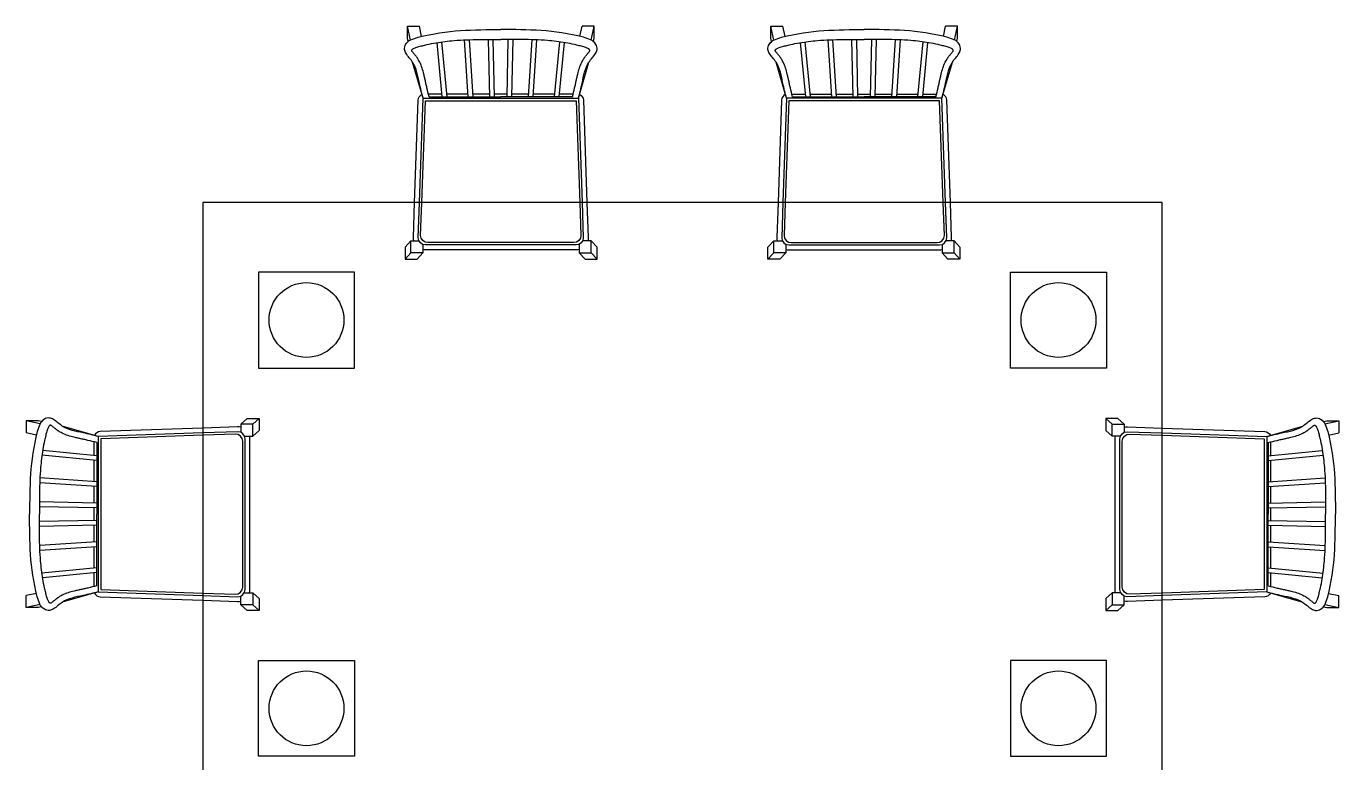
# Model space of a CAD drawing. Header units: millimetres. Extents: x -38686 to 870903, y -23218 to 232707.
# Drawn here: x 49495 to 52230, y 22886 to 24422 of the extents above; entities that cross this region are included whole.
import ezdxf

# ---------------------------------------------------------------- set-up
doc = ezdxf.new("R2010")
doc.units = ezdxf.units.MM
doc.header["$LTSCALE"] = 10
doc.layers.add('40 - Detail Outline', color=142, linetype='Continuous')

msp = doc.modelspace()

# ---------------------------------------------------------------- linework, layer by layer
at = {"layer": '40 - Detail Outline', "color": 0}
for p, q in [((50295.658, 24393.135), (50289.331, 24421.872)), ((50319.007, 24400.629), (50314.331, 24421.872)), ((50649.017, 24400.629), (50653.694, 24421.872)), ((50672.367, 24393.135), (50678.694, 24421.872)), ((51053.122, 24393.135), (51046.795, 24421.872)), ((51076.472, 24400.629), (51071.795, 24421.872)), ((51406.481, 24400.629), (51411.158, 24421.872)), ((51429.831, 24393.135), (51436.158, 24421.872)), ((50290.844, 24389.999), (50289.331, 24396.872)), ((50677.181, 24389.999), (50678.694, 24396.872)), ((51048.308, 24389.999), (51046.795, 24396.872)), ((51434.645, 24389.999), (51436.158, 24396.872)), ((50321.998, 24271.651), (50300.377, 24346.7)), ((50646.027, 24271.651), (50667.648, 24346.7)), ((51079.462, 24271.651), (51057.841, 24346.7)), ((51403.491, 24271.651), (51425.112, 24346.7)), ((49523.789, 23592.892), (49495.053, 23599.219)), ((49526.926, 23597.705), (49520.053, 23599.219)), ((49645.273, 23566.552), (49570.224, 23588.172)), ((52080.216, 23566.552), (52155.265, 23588.172)), ((52198.563, 23597.705), (52205.436, 23599.219)), ((52201.699, 23592.892), (52230.436, 23599.219)), ((49516.295, 23569.542), (49495.053, 23574.219)), ((52209.194, 23569.542), (52230.436, 23574.219)), ((49516.295, 23239.532), (49495.053, 23234.855)), ((49645.273, 23242.523), (49570.224, 23220.902)), ((52080.216, 23242.523), (52155.265, 23220.902)), ((52209.194, 23239.532), (52230.436, 23234.855)), ((49523.789, 23216.182), (49495.053, 23209.855)), ((49526.926, 23211.369), (49520.053, 23209.855)), ((52198.563, 23211.369), (52205.436, 23209.855)), ((52201.699, 23216.182), (52230.436, 23209.855))]:
    msp.add_line(p, q, dxfattribs=at)
at = {"layer": '40 - Detail Outline', "color": 7}
for p, q in [((50362.179, 24274.757), (50351.27, 24387.655)), ((50372.226, 24274.757), (50361.171, 24389.162)), ((50416.225, 24274.757), (50408.526, 24393.386)), ((50426.246, 24274.757), (50418.523, 24393.757)), ((50460.934, 24274.757), (50458.479, 24394.113)), ((50470.936, 24274.757), (50468.481, 24394.153)), ((50497.088, 24274.757), (50499.544, 24394.153)), ((50507.091, 24274.757), (50509.545, 24394.113)), ((50541.778, 24274.757), (50549.501, 24393.757)), ((50551.799, 24274.757), (50559.498, 24393.386)), ((50595.799, 24274.757), (50606.853, 24389.162)), ((50605.845, 24274.757), (50616.754, 24387.655)), ((51119.644, 24274.757), (51108.735, 24387.655)), ((51129.69, 24274.757), (51118.636, 24389.162)), ((51173.69, 24274.757), (51165.991, 24393.386)), ((51183.711, 24274.757), (51175.988, 24393.757)), ((51218.398, 24274.757), (51215.944, 24394.113)), ((51228.4, 24274.757), (51225.945, 24394.153)), ((51254.553, 24274.757), (51257.008, 24394.153)), ((51264.555, 24274.757), (51267.01, 24394.113)), ((51299.243, 24274.757), (51306.966, 24393.757)), ((51309.264, 24274.757), (51316.963, 24393.386)), ((51353.263, 24274.757), (51364.318, 24389.162)), ((51363.31, 24274.757), (51374.219, 24387.655)), ((50298.616, 24370.612), (50298.494, 24371.055)), ((50669.408, 24370.612), (50669.53, 24371.055)), ((51056.081, 24370.612), (51055.959, 24371.055)), ((51426.873, 24370.612), (51426.995, 24371.055)), ((50361.655, 24280.179), (50333.289, 24280.179)), ((50334.621, 24274.757), (50484.012, 24274.757)), ((50415.873, 24280.179), (50371.702, 24280.179)), ((50460.822, 24280.179), (50425.894, 24280.179)), ((50497.2, 24280.179), (50470.824, 24280.179)), ((50633.403, 24274.757), (50484.012, 24274.757)), ((50542.13, 24280.179), (50507.202, 24280.179)), ((50596.323, 24280.179), (50552.151, 24280.179)), ((50634.735, 24280.179), (50606.369, 24280.179)), ((51090.754, 24280.179), (51119.12, 24280.179)), ((51092.086, 24274.757), (51241.477, 24274.757)), ((51129.166, 24280.179), (51173.338, 24280.179)), ((51183.359, 24280.179), (51218.287, 24280.179)), ((51228.289, 24280.179), (51254.665, 24280.179)), ((51390.868, 24274.757), (51241.477, 24274.757)), ((51264.667, 24280.179), (51299.595, 24280.179)), ((51309.616, 24280.179), (51353.787, 24280.179)), ((51363.834, 24280.179), (51392.2, 24280.179)), ((49546.313, 23589.933), (49545.87, 23590.055)), ((52179.176, 23589.933), (52179.619, 23590.055)), ((49636.745, 23526.894), (49636.745, 23555.26)), ((49642.167, 23553.928), (49642.167, 23404.537)), ((52083.321, 23553.928), (52083.321, 23404.537)), ((52088.744, 23526.894), (52088.744, 23555.26)), ((49642.167, 23516.324), (49527.763, 23527.378)), ((49642.167, 23526.37), (49529.27, 23537.279)), ((52083.321, 23526.37), (52196.219, 23537.279)), ((52083.321, 23516.324), (52197.726, 23527.378)), ((49636.745, 23472.676), (49636.745, 23516.847)), ((52088.744, 23472.676), (52088.744, 23516.847)), ((49642.167, 23462.303), (49523.168, 23470.026)), ((49642.167, 23472.324), (49523.538, 23480.023)), ((52083.321, 23472.324), (52201.951, 23480.023)), ((52083.321, 23462.303), (52202.321, 23470.026)), ((49636.745, 23427.727), (49636.745, 23462.655)), ((52088.744, 23427.727), (52088.744, 23462.655)), ((49642.167, 23417.613), (49522.771, 23420.069)), ((49642.167, 23427.615), (49522.811, 23430.07)), ((49636.745, 23391.349), (49636.745, 23417.725)), ((52083.321, 23427.615), (52202.678, 23430.07)), ((52083.321, 23417.613), (52202.718, 23420.069)), ((52088.744, 23391.349), (52088.744, 23417.725)), ((49642.167, 23391.461), (49522.771, 23389.005)), ((49642.167, 23255.146), (49642.167, 23404.537)), ((52083.321, 23255.146), (52083.321, 23404.537)), ((52083.321, 23391.461), (52202.718, 23389.005)), ((49642.167, 23381.459), (49522.811, 23379.004)), ((49636.745, 23346.419), (49636.745, 23381.347)), ((52083.321, 23381.459), (52202.678, 23379.004)), ((52088.744, 23346.419), (52088.744, 23381.347)), ((49642.167, 23346.771), (49523.168, 23339.048)), ((49642.167, 23336.75), (49523.538, 23329.051)), ((49636.745, 23292.227), (49636.745, 23336.398)), ((52083.321, 23346.771), (52202.321, 23339.048)), ((52083.321, 23336.75), (52201.951, 23329.051)), ((52088.744, 23292.227), (52088.744, 23336.398)), ((49642.167, 23292.751), (49527.763, 23281.696)), ((49642.167, 23282.704), (49529.27, 23271.795)), ((49636.745, 23253.814), (49636.745, 23282.18)), ((52083.321, 23292.751), (52197.726, 23281.696)), ((52083.321, 23282.704), (52196.219, 23271.795)), ((52088.744, 23253.814), (52088.744, 23282.18)), ((49546.313, 23219.141), (49545.87, 23219.019)), ((52179.176, 23219.141), (52179.619, 23219.019))]:
    msp.add_line(p, q, dxfattribs=at)
at = {"layer": '40 - Detail Outline', "color": 251}
for p, q in [((50296.608, 23974.771), (50284.666, 23961.161)), ((50672.724, 23974.771), (50684.666, 23961.161)), ((51052.764, 23974.771), (51040.823, 23961.161)), ((51428.881, 23974.771), (51440.823, 23961.161)), ((50296.608, 23949.771), (50284.666, 23936.161)), ((50321.608, 23949.771), (50309.666, 23936.161)), ((50647.724, 23949.771), (50659.666, 23936.161)), ((50672.724, 23949.771), (50684.666, 23936.161)), ((51052.764, 23949.771), (51040.823, 23936.161)), ((51077.764, 23949.771), (51065.823, 23936.161)), ((51403.881, 23949.771), (51415.823, 23936.161)), ((51428.881, 23949.771), (51440.823, 23936.161)), ((49942.153, 23591.942), (49955.764, 23603.883)), ((49967.153, 23591.942), (49980.764, 23603.883)), ((51758.335, 23591.942), (51744.725, 23603.883)), ((51783.335, 23591.942), (51769.725, 23603.883)), ((49967.153, 23566.942), (49980.764, 23578.883)), ((51758.335, 23566.942), (51744.725, 23578.883)), ((49967.153, 23240.825), (49980.764, 23228.883)), ((51758.335, 23240.825), (51744.725, 23228.883)), ((49942.153, 23215.825), (49955.764, 23203.883)), ((49967.153, 23215.825), (49980.764, 23203.883)), ((51758.335, 23215.825), (51744.725, 23203.883)), ((51783.335, 23215.825), (51769.725, 23203.883))]:
    msp.add_line(p, q, dxfattribs=at)
at = {"layer": '40 - Detail Outline', "color": 0}
for points in [[(50289.331, 24396.872), (50289.331, 24421.872), (50314.331, 24421.872)], [(50678.694, 24396.872), (50678.694, 24421.872), (50653.694, 24421.872)], [(51046.795, 24396.872), (51046.795, 24421.872), (51071.795, 24421.872)], [(51436.158, 24396.872), (51436.158, 24421.872), (51411.158, 24421.872)], [(50314.521, 24054.183), (50321.998, 24271.651), (50646.027, 24271.651), (50653.504, 24054.183)], [(50319.432, 24054.183), (50326.998, 24266.651), (50641.027, 24266.651), (50648.592, 24054.183)], [(51410.968, 24054.183), (51403.491, 24271.651), (51079.462, 24271.651), (51071.985, 24054.183)], [(51406.056, 24054.183), (51398.491, 24266.651), (51084.462, 24266.651), (51076.897, 24054.183)], [(49520.053, 23599.219), (49495.053, 23599.219), (49495.053, 23574.219)], [(52205.436, 23599.219), (52230.436, 23599.219), (52230.436, 23574.219)], [(49862.741, 23574.029), (49645.273, 23566.552), (49645.273, 23242.523), (49862.741, 23235.046)], [(49862.741, 23569.117), (49650.273, 23561.552), (49650.273, 23247.523), (49862.741, 23239.957)], [(51862.748, 23574.029), (52080.216, 23566.552), (52080.216, 23242.523), (51862.748, 23235.046)], [(51862.748, 23569.117), (52075.216, 23561.552), (52075.216, 23247.523), (51862.748, 23239.957)], [(49520.053, 23209.855), (49495.053, 23209.855), (49495.053, 23234.855)], [(52205.436, 23209.855), (52230.436, 23209.855), (52230.436, 23234.855)]]:
    msp.add_lwpolyline(points, dxfattribs=at)
for points in [[(50304.453, 24054.183), (50311.639, 24267.945, -0.25562514), (50319.612, 24279.933)], [(50648.412, 24279.933, -0.25562514), (50656.385, 24267.945), (50663.571, 24054.183)], [(51077.076, 24279.933, 0.25562514), (51069.104, 24267.945), (51061.918, 24054.183)], [(51421.036, 24054.183), (51413.85, 24267.945, 0.25562514), (51405.877, 24279.933)], [(49862.741, 23584.096), (49648.979, 23576.91, 0.25562514), (49636.992, 23568.937)], [(51862.748, 23584.096), (52076.51, 23576.91, -0.25562514), (52088.497, 23568.937)], [(49636.992, 23240.137, 0.25562514), (49648.979, 23232.164), (49862.741, 23224.978)], [(52088.497, 23240.137, -0.25562514), (52076.51, 23232.164), (51862.748, 23224.978)]]:
    msp.add_lwpolyline(points, format="xyb", dxfattribs=at)
for points in [[(49862.741, 24054.183), (49862.741, 22754.891), (51862.748, 22754.891), (51862.748, 24054.183)], [(50179.12, 23909.343), (49979.12, 23909.343), (49979.12, 23709.343), (50179.12, 23709.343)], [(51546.369, 23909.343), (51746.369, 23909.343), (51746.369, 23709.343), (51546.369, 23709.343)], [(50179.12, 22899.731), (49979.12, 22899.731), (49979.12, 23099.731), (50179.12, 23099.731)], [(51546.369, 22899.731), (51746.369, 22899.731), (51746.369, 23099.731), (51546.369, 23099.731)]]:
    msp.add_lwpolyline(points, close=True, dxfattribs=at)
at = {"layer": '40 - Detail Outline', "color": 251}
for points in [[(50302.736, 23974.771, -0.06587297), (50302.002, 23981.289), (50304.453, 24054.183)], [(50641.027, 23965.802), (50326.998, 23965.802, -0.41421356), (50311.998, 23980.802), (50314.521, 24054.183)], [(50636.027, 23970.802), (50331.998, 23970.802, -0.41421356), (50316.998, 23985.802), (50319.432, 24054.183)], [(50648.592, 24054.183), (50651.027, 23985.802, -0.41421356), (50636.027, 23970.802)], [(50653.504, 24054.183), (50656.027, 23980.802, -0.41421356), (50641.027, 23965.802)], [(50663.571, 24054.183), (50666.022, 23981.289, -0.06587297), (50665.288, 23974.771)], [(51061.918, 24054.183), (51059.467, 23981.289, 0.06587297), (51060.201, 23974.771)], [(51071.985, 24054.183), (51069.462, 23980.802, 0.41421356), (51084.462, 23965.802)], [(51076.897, 24054.183), (51074.462, 23985.802, 0.41421356), (51089.462, 23970.802)], [(51084.462, 23965.802), (51398.491, 23965.802, 0.41421356), (51413.491, 23980.802), (51410.968, 24054.183)], [(51089.462, 23970.802), (51393.491, 23970.802, 0.41421356), (51408.491, 23985.802), (51406.056, 24054.183)], [(51422.753, 23974.771, 0.06587297), (51423.487, 23981.289), (51421.036, 24054.183)], [(50647.724, 23956.716, -0.06791001), (50641.027, 23955.802), (50326.998, 23955.802, -0.05438092), (50321.608, 23956.39, -0.05438092)], [(51077.764, 23956.716, 0.06791001), (51084.462, 23955.802), (51398.491, 23955.802, 0.05438092), (51403.881, 23956.39, 0.05438092)], [(49942.153, 23585.813, 0.06587297), (49935.636, 23586.547), (49862.741, 23584.096)], [(51783.335, 23585.813, -0.06587297), (51789.853, 23586.547), (51862.748, 23584.096)], [(49951.123, 23247.523), (49951.123, 23561.552, 0.41421356), (49936.123, 23576.552), (49862.741, 23574.029)], [(49946.123, 23252.523), (49946.123, 23556.552, 0.41421356), (49931.123, 23571.552), (49862.741, 23569.117)], [(49960.209, 23240.825, 0.06791001), (49961.123, 23247.523), (49961.123, 23561.552, 0.05438092), (49960.535, 23566.942, 0.05438092)], [(51765.28, 23240.825, -0.06791001), (51764.366, 23247.523), (51764.366, 23561.552, -0.05438092), (51764.954, 23566.942, -0.05438092)], [(51774.366, 23247.523), (51774.366, 23561.552, -0.41421356), (51789.366, 23576.552), (51862.748, 23574.029)], [(51779.366, 23252.523), (51779.366, 23556.552, -0.41421356), (51794.366, 23571.552), (51862.748, 23569.117)], [(49862.741, 23239.957), (49931.123, 23237.523, 0.41421356), (49946.123, 23252.523)], [(51862.748, 23239.957), (51794.366, 23237.523, -0.41421356), (51779.366, 23252.523)], [(49862.741, 23235.046), (49936.123, 23232.523, 0.41421356), (49951.123, 23247.523)], [(49862.741, 23224.978), (49935.636, 23222.527, 0.06587297), (49942.153, 23223.261)], [(51862.748, 23235.046), (51789.366, 23232.523, -0.41421356), (51774.366, 23247.523)], [(51862.748, 23224.978), (51789.853, 23222.527, -0.06587297), (51783.335, 23223.261)]]:
    msp.add_lwpolyline(points, format="xyb", dxfattribs=at)
for points in [[(50321.608, 23966.804), (50321.608, 23949.771), (50296.608, 23949.771), (50296.608, 23974.771), (50313.263, 23974.771)], [(50647.724, 23967.38), (50647.724, 23949.771), (50672.724, 23949.771), (50672.724, 23974.771), (50654.761, 23974.771)], [(51077.764, 23967.38), (51077.764, 23949.771), (51052.764, 23949.771), (51052.764, 23974.771), (51070.728, 23974.771)], [(51403.881, 23966.804), (51403.881, 23949.771), (51428.881, 23949.771), (51428.881, 23974.771), (51412.225, 23974.771)], [(50284.666, 23961.161), (50284.666, 23936.161), (50309.666, 23936.161)], [(50659.666, 23936.161), (50684.666, 23936.161), (50684.666, 23961.161)], [(51065.823, 23936.161), (51040.823, 23936.161), (51040.823, 23961.161)], [(51440.823, 23961.161), (51440.823, 23936.161), (51415.823, 23936.161)], [(49950.121, 23566.942), (49967.153, 23566.942), (49967.153, 23591.942), (49942.153, 23591.942), (49942.153, 23575.286)], [(49955.764, 23603.883), (49980.764, 23603.883), (49980.764, 23578.883)], [(51769.725, 23603.883), (51744.725, 23603.883), (51744.725, 23578.883)], [(51775.368, 23566.942), (51758.335, 23566.942), (51758.335, 23591.942), (51783.335, 23591.942), (51783.335, 23575.286)], [(49949.544, 23240.825), (49967.153, 23240.825), (49967.153, 23215.825), (49942.153, 23215.825), (49942.153, 23233.788)], [(49980.764, 23228.883), (49980.764, 23203.883), (49955.764, 23203.883)], [(51744.725, 23228.883), (51744.725, 23203.883), (51769.725, 23203.883)], [(51775.945, 23240.825), (51758.335, 23240.825), (51758.335, 23215.825), (51783.335, 23215.825), (51783.335, 23233.788)]]:
    msp.add_lwpolyline(points, dxfattribs=at)
at = {"layer": '40 - Detail Outline', "color": 0}
for centre in [(50079.12, 23809.343), (51646.369, 23809.343), (50079.12, 22999.731), (51646.369, 22999.731)]:
    msp.add_circle(centre, 77.949, dxfattribs=at)
for points, knots in [([(50321.998, 24271.651), (50319.424, 24282.114), (50313.227, 24307.303), (50307.144, 24342.251), (50288.484, 24360.725), (50282.187, 24373.92), (50286.779, 24391.609), (50362.983, 24414.808), (50428.351, 24414.884), (50484.012, 24414.839)], [0, 0, 0, 0, 32.57715137, 78.42867812, 101.30605396, 109.98238013, 120.95051628, 150.95316852, 323.73230532, 323.73230532, 323.73230532, 323.73230532]), ([(50646.027, 24271.651), (50648.601, 24282.114), (50654.797, 24307.303), (50660.881, 24342.251), (50679.54, 24360.725), (50685.838, 24373.92), (50681.245, 24391.609), (50605.041, 24414.808), (50539.674, 24414.884), (50484.012, 24414.839)], [0, 0, 0, 0, 32.57715137, 78.42867812, 101.30605396, 109.98238013, 120.95051628, 150.95316852, 323.73230532, 323.73230532, 323.73230532, 323.73230532]), ([(51079.462, 24271.651), (51076.888, 24282.114), (51070.692, 24307.303), (51064.608, 24342.251), (51045.949, 24360.725), (51039.651, 24373.92), (51044.244, 24391.609), (51120.447, 24414.808), (51185.815, 24414.884), (51241.477, 24414.839)], [0, 0, 0, 0, 32.57715137, 78.42867812, 101.30605396, 109.98238013, 120.95051628, 150.95316852, 323.73230532, 323.73230532, 323.73230532, 323.73230532]), ([(51403.491, 24271.651), (51406.065, 24282.114), (51412.262, 24307.303), (51418.345, 24342.251), (51437.005, 24360.725), (51443.302, 24373.92), (51438.71, 24391.609), (51362.506, 24414.808), (51297.138, 24414.884), (51241.477, 24414.839)], [0, 0, 0, 0, 32.57715137, 78.42867812, 101.30605396, 109.98238013, 120.95051628, 150.95316852, 323.73230532, 323.73230532, 323.73230532, 323.73230532]), ([(50298.494, 24371.055), (50298.48, 24371.096), (50298.464, 24371.15), (50298.455, 24371.343), (50298.434, 24371.512), (50298.553, 24371.876), (50298.631, 24372.072), (50298.772, 24372.368), (50298.829, 24372.476), (50298.944, 24372.676), (50299.004, 24372.771), (50299.199, 24373.057), (50299.35, 24373.247), (50299.734, 24373.66), (50299.968, 24373.883), (50300.553, 24374.364), (50300.905, 24374.623), (50301.973, 24375.315), (50302.784, 24375.763), (50304.716, 24376.666), (50305.834, 24377.119), (50308.318, 24378.004), (50309.684, 24378.437), (50312.6, 24379.287), (50314.151, 24379.705), (50317.381, 24380.55), (50318.992, 24380.961), (50323.814, 24382.156), (50327.016, 24382.904), (50336.584, 24385.015), (50342.914, 24386.242), (50361.784, 24389.446), (50374.207, 24390.947), (50404.269, 24393.479), (50421.821, 24394.015), (50453.8, 24394.177), (50468.221, 24393.948), (50484.012, 24394.453)], [136.27052956, 136.27052956, 136.27052956, 136.27052956, 137.49414178, 137.49414178, 139.9413662, 139.9413662, 142.38859063, 142.38859063, 143.92442163, 143.92442163, 145.46025264, 145.46025264, 148.53191465, 148.53191465, 151.60357665, 151.60357665, 154.67523866, 154.67523866, 159.45140784, 159.45140784, 164.22757701, 164.22757701, 169.00374619, 169.00374619, 173.77991536, 173.77991536, 178.55608454, 178.55608454, 188.10842288, 188.10842288, 207.21309958, 207.21309958, 245.42245298, 245.42245298, 300.31168215, 300.31168215, 345.34487244, 345.34487244, 345.34487244, 345.34487244]), ([(50669.53, 24371.055), (50669.544, 24371.096), (50669.56, 24371.15), (50669.57, 24371.343), (50669.591, 24371.512), (50669.471, 24371.876), (50669.393, 24372.072), (50669.252, 24372.368), (50669.195, 24372.476), (50669.081, 24372.676), (50669.021, 24372.771), (50668.825, 24373.057), (50668.674, 24373.247), (50668.29, 24373.66), (50668.056, 24373.883), (50667.471, 24374.364), (50667.119, 24374.623), (50666.052, 24375.315), (50665.24, 24375.763), (50663.308, 24376.666), (50662.19, 24377.119), (50659.706, 24378.004), (50658.34, 24378.437), (50655.424, 24379.287), (50653.873, 24379.705), (50650.644, 24380.55), (50649.033, 24380.961), (50644.21, 24382.156), (50641.008, 24382.904), (50631.44, 24385.015), (50625.11, 24386.242), (50606.24, 24389.446), (50593.818, 24390.947), (50563.755, 24393.479), (50546.204, 24394.015), (50514.225, 24394.177), (50499.803, 24393.948), (50484.012, 24394.453)], [136.27052956, 136.27052956, 136.27052956, 136.27052956, 137.49414178, 137.49414178, 139.9413662, 139.9413662, 142.38859063, 142.38859063, 143.92442163, 143.92442163, 145.46025264, 145.46025264, 148.53191465, 148.53191465, 151.60357665, 151.60357665, 154.67523866, 154.67523866, 159.45140784, 159.45140784, 164.22757701, 164.22757701, 169.00374619, 169.00374619, 173.77991536, 173.77991536, 178.55608454, 178.55608454, 188.10842288, 188.10842288, 207.21309958, 207.21309958, 245.42245298, 245.42245298, 300.31168215, 300.31168215, 345.34487244, 345.34487244, 345.34487244, 345.34487244]), ([(51055.959, 24371.055), (51055.945, 24371.096), (51055.929, 24371.15), (51055.919, 24371.343), (51055.898, 24371.512), (51056.018, 24371.876), (51056.096, 24372.072), (51056.237, 24372.368), (51056.294, 24372.476), (51056.408, 24372.676), (51056.468, 24372.771), (51056.664, 24373.057), (51056.815, 24373.247), (51057.199, 24373.66), (51057.433, 24373.883), (51058.018, 24374.364), (51058.37, 24374.623), (51059.437, 24375.315), (51060.249, 24375.763), (51062.181, 24376.666), (51063.299, 24377.119), (51065.783, 24378.004), (51067.149, 24378.437), (51070.065, 24379.287), (51071.616, 24379.705), (51074.845, 24380.55), (51076.456, 24380.961), (51081.279, 24382.156), (51084.481, 24382.904), (51094.049, 24385.015), (51100.379, 24386.242), (51119.249, 24389.446), (51131.671, 24390.947), (51161.734, 24393.479), (51179.285, 24394.015), (51211.264, 24394.177), (51225.686, 24393.948), (51241.477, 24394.453)], [136.27052956, 136.27052956, 136.27052956, 136.27052956, 137.49414178, 137.49414178, 139.9413662, 139.9413662, 142.38859063, 142.38859063, 143.92442163, 143.92442163, 145.46025264, 145.46025264, 148.53191465, 148.53191465, 151.60357665, 151.60357665, 154.67523866, 154.67523866, 159.45140784, 159.45140784, 164.22757701, 164.22757701, 169.00374619, 169.00374619, 173.77991536, 173.77991536, 178.55608454, 178.55608454, 188.10842288, 188.10842288, 207.21309958, 207.21309958, 245.42245298, 245.42245298, 300.31168215, 300.31168215, 345.34487244, 345.34487244, 345.34487244, 345.34487244]), ([(51426.995, 24371.055), (51427.009, 24371.096), (51427.025, 24371.15), (51427.034, 24371.343), (51427.055, 24371.512), (51426.936, 24371.876), (51426.858, 24372.072), (51426.717, 24372.368), (51426.66, 24372.476), (51426.545, 24372.676), (51426.485, 24372.771), (51426.29, 24373.057), (51426.139, 24373.247), (51425.755, 24373.66), (51425.521, 24373.883), (51424.936, 24374.364), (51424.584, 24374.623), (51423.516, 24375.315), (51422.704, 24375.763), (51420.773, 24376.666), (51419.655, 24377.119), (51417.171, 24378.004), (51415.805, 24378.437), (51412.889, 24379.287), (51411.338, 24379.705), (51408.108, 24380.55), (51406.497, 24380.961), (51401.674, 24382.156), (51398.473, 24382.904), (51388.905, 24385.015), (51382.575, 24386.242), (51363.705, 24389.446), (51351.282, 24390.947), (51321.22, 24393.479), (51303.668, 24394.015), (51271.689, 24394.177), (51257.267, 24393.948), (51241.477, 24394.453)], [136.27052956, 136.27052956, 136.27052956, 136.27052956, 137.49414178, 137.49414178, 139.9413662, 139.9413662, 142.38859063, 142.38859063, 143.92442163, 143.92442163, 145.46025264, 145.46025264, 148.53191465, 148.53191465, 151.60357665, 151.60357665, 154.67523866, 154.67523866, 159.45140784, 159.45140784, 164.22757701, 164.22757701, 169.00374619, 169.00374619, 173.77991536, 173.77991536, 178.55608454, 178.55608454, 188.10842288, 188.10842288, 207.21309958, 207.21309958, 245.42245298, 245.42245298, 300.31168215, 300.31168215, 345.34487244, 345.34487244, 345.34487244, 345.34487244]), ([(50334.621, 24274.757), (50333.076, 24281.039), (50331.542, 24287.275), (50329.405, 24296.385), (50328.75, 24299.239), (50327.828, 24303.393), (50327.545, 24304.683), (50326.711, 24308.562), (50326.159, 24311.22), (50325, 24316.649), (50324.392, 24319.417), (50322.738, 24326.315), (50321.62, 24330.485), (50318.84, 24338.85), (50317.177, 24343.048), (50314.381, 24348.554), (50313.63, 24349.929), (50312.401, 24352.006), (50311.962, 24352.718), (50311.174, 24353.944), (50310.831, 24354.46), (50310.146, 24355.465), (50309.802, 24355.955), (50308.769, 24357.395), (50308.08, 24358.313), (50305.987, 24361.027), (50304.615, 24362.708), (50302.078, 24365.872), (50300.913, 24367.353), (50299.532, 24369.265), (50299.188, 24369.756), (50298.78, 24370.364), (50298.697, 24370.488), (50298.616, 24370.612)], [0, 0, 0, 0, 19.55960044, 19.55960044, 28.45991601, 28.45991601, 32.45695727, 32.45695727, 40.4510398, 40.4510398, 48.44512232, 48.44512232, 60.12364507, 60.12364507, 71.80216781, 71.80216781, 75.72333697, 75.72333697, 77.78716179, 77.78716179, 79.2984976, 79.2984976, 80.80983341, 80.80983341, 83.83250503, 83.83250503, 90.10403329, 90.10403329, 96.37556155, 96.37556155, 98.59913399, 98.59913399, 99.17238689, 99.17238689, 99.17238689, 99.17238689]), ([(50633.403, 24274.757), (50634.948, 24281.039), (50636.482, 24287.275), (50638.619, 24296.385), (50639.274, 24299.239), (50640.197, 24303.393), (50640.479, 24304.683), (50641.313, 24308.562), (50641.865, 24311.22), (50643.025, 24316.649), (50643.632, 24319.417), (50645.286, 24326.315), (50646.404, 24330.485), (50649.184, 24338.85), (50650.847, 24343.048), (50653.643, 24348.554), (50654.394, 24349.929), (50655.624, 24352.006), (50656.063, 24352.718), (50656.85, 24353.944), (50657.193, 24354.46), (50657.878, 24355.465), (50658.223, 24355.955), (50659.255, 24357.395), (50659.945, 24358.313), (50662.037, 24361.027), (50663.409, 24362.708), (50665.946, 24365.872), (50667.111, 24367.353), (50668.492, 24369.265), (50668.836, 24369.756), (50669.244, 24370.364), (50669.327, 24370.488), (50669.408, 24370.612)], [0, 0, 0, 0, 19.55960044, 19.55960044, 28.45991601, 28.45991601, 32.45695727, 32.45695727, 40.4510398, 40.4510398, 48.44512232, 48.44512232, 60.12364507, 60.12364507, 71.80216781, 71.80216781, 75.72333697, 75.72333697, 77.78716179, 77.78716179, 79.2984976, 79.2984976, 80.80983341, 80.80983341, 83.83250503, 83.83250503, 90.10403329, 90.10403329, 96.37556155, 96.37556155, 98.59913399, 98.59913399, 99.17238689, 99.17238689, 99.17238689, 99.17238689]), ([(51092.086, 24274.757), (51090.54, 24281.039), (51089.007, 24287.275), (51086.87, 24296.385), (51086.215, 24299.239), (51085.292, 24303.393), (51085.01, 24304.683), (51084.176, 24308.562), (51083.624, 24311.22), (51082.464, 24316.649), (51081.857, 24319.417), (51080.203, 24326.315), (51079.085, 24330.485), (51076.305, 24338.85), (51074.642, 24343.048), (51071.846, 24348.554), (51071.095, 24349.929), (51069.865, 24352.006), (51069.426, 24352.718), (51068.638, 24353.944), (51068.296, 24354.46), (51067.611, 24355.465), (51067.266, 24355.955), (51066.233, 24357.395), (51065.544, 24358.313), (51063.452, 24361.027), (51062.08, 24362.708), (51059.543, 24365.872), (51058.378, 24367.353), (51056.996, 24369.265), (51056.653, 24369.756), (51056.244, 24370.364), (51056.162, 24370.488), (51056.081, 24370.612)], [0, 0, 0, 0, 19.55960044, 19.55960044, 28.45991601, 28.45991601, 32.45695727, 32.45695727, 40.4510398, 40.4510398, 48.44512232, 48.44512232, 60.12364507, 60.12364507, 71.80216781, 71.80216781, 75.72333697, 75.72333697, 77.78716179, 77.78716179, 79.2984976, 79.2984976, 80.80983341, 80.80983341, 83.83250503, 83.83250503, 90.10403329, 90.10403329, 96.37556155, 96.37556155, 98.59913399, 98.59913399, 99.17238689, 99.17238689, 99.17238689, 99.17238689]), ([(51390.868, 24274.757), (51392.413, 24281.039), (51393.947, 24287.275), (51396.084, 24296.385), (51396.739, 24299.239), (51397.661, 24303.393), (51397.943, 24304.683), (51398.778, 24308.562), (51399.33, 24311.22), (51400.489, 24316.649), (51401.097, 24319.417), (51402.751, 24326.315), (51403.869, 24330.485), (51406.649, 24338.85), (51408.312, 24343.048), (51411.107, 24348.554), (51411.859, 24349.929), (51413.088, 24352.006), (51413.527, 24352.718), (51414.315, 24353.944), (51414.658, 24354.46), (51415.343, 24355.465), (51415.687, 24355.955), (51416.72, 24357.395), (51417.409, 24358.313), (51419.502, 24361.027), (51420.874, 24362.708), (51423.411, 24365.872), (51424.576, 24367.353), (51425.957, 24369.265), (51426.301, 24369.756), (51426.709, 24370.364), (51426.792, 24370.488), (51426.873, 24370.612)], [0, 0, 0, 0, 19.55960044, 19.55960044, 28.45991601, 28.45991601, 32.45695727, 32.45695727, 40.4510398, 40.4510398, 48.44512232, 48.44512232, 60.12364507, 60.12364507, 71.80216781, 71.80216781, 75.72333697, 75.72333697, 77.78716179, 77.78716179, 79.2984976, 79.2984976, 80.80983341, 80.80983341, 83.83250503, 83.83250503, 90.10403329, 90.10403329, 96.37556155, 96.37556155, 98.59913399, 98.59913399, 99.17238689, 99.17238689, 99.17238689, 99.17238689]), ([(49645.273, 23566.552), (49634.81, 23569.126), (49609.622, 23575.322), (49574.673, 23581.405), (49556.2, 23600.065), (49543.004, 23606.363), (49525.316, 23601.77), (49502.116, 23525.566), (49502.04, 23460.198), (49502.086, 23404.537)], [0, 0, 0, 0, 32.57715137, 78.42867812, 101.30605396, 109.98238013, 120.95051628, 150.95316852, 323.73230532, 323.73230532, 323.73230532, 323.73230532]), ([(49545.87, 23590.055), (49545.828, 23590.069), (49545.774, 23590.085), (49545.581, 23590.094), (49545.412, 23590.116), (49545.048, 23589.996), (49544.853, 23589.918), (49544.556, 23589.777), (49544.448, 23589.72), (49544.249, 23589.606), (49544.153, 23589.545), (49543.867, 23589.35), (49543.677, 23589.199), (49543.264, 23588.815), (49543.042, 23588.581), (49542.56, 23587.996), (49542.301, 23587.644), (49541.61, 23586.576), (49541.161, 23585.765), (49540.259, 23583.833), (49539.806, 23582.715), (49538.92, 23580.231), (49538.487, 23578.865), (49537.637, 23575.949), (49537.219, 23574.398), (49536.374, 23571.169), (49535.964, 23569.558), (49534.769, 23564.735), (49534.02, 23561.533), (49531.909, 23551.965), (49530.683, 23545.635), (49527.479, 23526.765), (49525.977, 23514.343), (49523.446, 23484.28), (49522.909, 23466.729), (49522.748, 23434.75), (49522.976, 23420.328), (49522.471, 23404.537)], [136.27052956, 136.27052956, 136.27052956, 136.27052956, 137.49414178, 137.49414178, 139.9413662, 139.9413662, 142.38859063, 142.38859063, 143.92442163, 143.92442163, 145.46025264, 145.46025264, 148.53191465, 148.53191465, 151.60357665, 151.60357665, 154.67523866, 154.67523866, 159.45140784, 159.45140784, 164.22757701, 164.22757701, 169.00374619, 169.00374619, 173.77991536, 173.77991536, 178.55608454, 178.55608454, 188.10842288, 188.10842288, 207.21309958, 207.21309958, 245.42245298, 245.42245298, 300.31168215, 300.31168215, 345.34487244, 345.34487244, 345.34487244, 345.34487244]), ([(49642.167, 23553.928), (49635.886, 23555.473), (49629.65, 23557.007), (49620.54, 23559.144), (49617.685, 23559.799), (49613.531, 23560.721), (49612.241, 23561.004), (49608.362, 23561.838), (49605.704, 23562.39), (49600.276, 23563.55), (49597.507, 23564.157), (49590.609, 23565.811), (49586.439, 23566.929), (49578.075, 23569.709), (49573.876, 23571.372), (49568.37, 23574.168), (49566.995, 23574.919), (49564.919, 23576.149), (49564.206, 23576.588), (49562.981, 23577.375), (49562.464, 23577.718), (49561.46, 23578.403), (49560.969, 23578.747), (49559.529, 23579.78), (49558.611, 23580.47), (49555.898, 23582.562), (49554.216, 23583.934), (49551.053, 23586.471), (49549.571, 23587.636), (49547.66, 23589.017), (49547.168, 23589.361), (49546.561, 23589.769), (49546.436, 23589.852), (49546.313, 23589.933)], [0, 0, 0, 0, 19.55960044, 19.55960044, 28.45991601, 28.45991601, 32.45695727, 32.45695727, 40.4510398, 40.4510398, 48.44512232, 48.44512232, 60.12364507, 60.12364507, 71.80216781, 71.80216781, 75.72333697, 75.72333697, 77.78716179, 77.78716179, 79.2984976, 79.2984976, 80.80983341, 80.80983341, 83.83250503, 83.83250503, 90.10403329, 90.10403329, 96.37556155, 96.37556155, 98.59913399, 98.59913399, 99.17238689, 99.17238689, 99.17238689, 99.17238689]), ([(52080.216, 23566.552), (52090.679, 23569.126), (52115.867, 23575.322), (52150.816, 23581.405), (52169.289, 23600.065), (52182.485, 23606.363), (52200.173, 23601.77), (52223.373, 23525.566), (52223.449, 23460.198), (52223.403, 23404.537)], [0, 0, 0, 0, 32.57715137, 78.42867812, 101.30605396, 109.98238013, 120.95051628, 150.95316852, 323.73230532, 323.73230532, 323.73230532, 323.73230532]), ([(52083.321, 23553.928), (52089.603, 23555.473), (52095.839, 23557.007), (52104.949, 23559.144), (52107.803, 23559.799), (52111.958, 23560.721), (52113.247, 23561.004), (52117.127, 23561.838), (52119.785, 23562.39), (52125.213, 23563.55), (52127.982, 23564.157), (52134.88, 23565.811), (52139.049, 23566.929), (52147.414, 23569.709), (52151.612, 23571.372), (52157.118, 23574.168), (52158.493, 23574.919), (52160.57, 23576.149), (52161.283, 23576.588), (52162.508, 23577.375), (52163.025, 23577.718), (52164.029, 23578.403), (52164.52, 23578.747), (52165.96, 23579.78), (52166.878, 23580.47), (52169.591, 23582.562), (52171.272, 23583.934), (52174.436, 23586.471), (52175.918, 23587.636), (52177.829, 23589.017), (52178.321, 23589.361), (52178.928, 23589.769), (52179.052, 23589.852), (52179.176, 23589.933)], [0, 0, 0, 0, 19.55960044, 19.55960044, 28.45991601, 28.45991601, 32.45695727, 32.45695727, 40.4510398, 40.4510398, 48.44512232, 48.44512232, 60.12364507, 60.12364507, 71.80216781, 71.80216781, 75.72333697, 75.72333697, 77.78716179, 77.78716179, 79.2984976, 79.2984976, 80.80983341, 80.80983341, 83.83250503, 83.83250503, 90.10403329, 90.10403329, 96.37556155, 96.37556155, 98.59913399, 98.59913399, 99.17238689, 99.17238689, 99.17238689, 99.17238689]), ([(52179.619, 23590.055), (52179.66, 23590.069), (52179.715, 23590.085), (52179.908, 23590.094), (52180.076, 23590.116), (52180.441, 23589.996), (52180.636, 23589.918), (52180.933, 23589.777), (52181.041, 23589.72), (52181.24, 23589.606), (52181.336, 23589.545), (52181.622, 23589.35), (52181.812, 23589.199), (52182.225, 23588.815), (52182.447, 23588.581), (52182.929, 23587.996), (52183.187, 23587.644), (52183.879, 23586.576), (52184.328, 23585.765), (52185.23, 23583.833), (52185.683, 23582.715), (52186.569, 23580.231), (52187.001, 23578.865), (52187.852, 23575.949), (52188.27, 23574.398), (52189.115, 23571.169), (52189.525, 23569.558), (52190.72, 23564.735), (52191.469, 23561.533), (52193.579, 23551.965), (52194.806, 23545.635), (52198.01, 23526.765), (52199.512, 23514.343), (52202.043, 23484.28), (52202.58, 23466.729), (52202.741, 23434.75), (52202.513, 23420.328), (52203.018, 23404.537)], [136.27052956, 136.27052956, 136.27052956, 136.27052956, 137.49414178, 137.49414178, 139.9413662, 139.9413662, 142.38859063, 142.38859063, 143.92442163, 143.92442163, 145.46025264, 145.46025264, 148.53191465, 148.53191465, 151.60357665, 151.60357665, 154.67523866, 154.67523866, 159.45140784, 159.45140784, 164.22757701, 164.22757701, 169.00374619, 169.00374619, 173.77991536, 173.77991536, 178.55608454, 178.55608454, 188.10842288, 188.10842288, 207.21309958, 207.21309958, 245.42245298, 245.42245298, 300.31168215, 300.31168215, 345.34487244, 345.34487244, 345.34487244, 345.34487244]), ([(49645.273, 23242.523), (49634.81, 23239.949), (49609.622, 23233.752), (49574.673, 23227.669), (49556.2, 23209.009), (49543.004, 23202.712), (49525.316, 23207.304), (49502.116, 23283.508), (49502.04, 23348.876), (49502.086, 23404.537)], [0, 0, 0, 0, 32.57715137, 78.42867812, 101.30605396, 109.98238013, 120.95051628, 150.95316852, 323.73230532, 323.73230532, 323.73230532, 323.73230532]), ([(49545.87, 23219.019), (49545.828, 23219.005), (49545.774, 23218.989), (49545.581, 23218.98), (49545.412, 23218.959), (49545.048, 23219.078), (49544.853, 23219.156), (49544.556, 23219.297), (49544.448, 23219.354), (49544.249, 23219.468), (49544.153, 23219.529), (49543.867, 23219.724), (49543.677, 23219.875), (49543.264, 23220.259), (49543.042, 23220.493), (49542.56, 23221.078), (49542.301, 23221.43), (49541.61, 23222.498), (49541.161, 23223.309), (49540.259, 23225.241), (49539.806, 23226.359), (49538.92, 23228.843), (49538.487, 23230.209), (49537.637, 23233.125), (49537.219, 23234.676), (49536.374, 23237.905), (49535.964, 23239.516), (49534.769, 23244.339), (49534.02, 23247.541), (49531.909, 23257.109), (49530.683, 23263.439), (49527.479, 23282.309), (49525.977, 23294.732), (49523.446, 23324.794), (49522.909, 23342.345), (49522.748, 23374.325), (49522.976, 23388.746), (49522.471, 23404.537)], [136.27052956, 136.27052956, 136.27052956, 136.27052956, 137.49414178, 137.49414178, 139.9413662, 139.9413662, 142.38859063, 142.38859063, 143.92442163, 143.92442163, 145.46025264, 145.46025264, 148.53191465, 148.53191465, 151.60357665, 151.60357665, 154.67523866, 154.67523866, 159.45140784, 159.45140784, 164.22757701, 164.22757701, 169.00374619, 169.00374619, 173.77991536, 173.77991536, 178.55608454, 178.55608454, 188.10842288, 188.10842288, 207.21309958, 207.21309958, 245.42245298, 245.42245298, 300.31168215, 300.31168215, 345.34487244, 345.34487244, 345.34487244, 345.34487244]), ([(52080.216, 23242.523), (52090.679, 23239.949), (52115.867, 23233.752), (52150.816, 23227.669), (52169.289, 23209.009), (52182.485, 23202.712), (52200.173, 23207.304), (52223.373, 23283.508), (52223.449, 23348.876), (52223.403, 23404.537)], [0, 0, 0, 0, 32.57715137, 78.42867812, 101.30605396, 109.98238013, 120.95051628, 150.95316852, 323.73230532, 323.73230532, 323.73230532, 323.73230532]), ([(52179.619, 23219.019), (52179.66, 23219.005), (52179.715, 23218.989), (52179.908, 23218.98), (52180.076, 23218.959), (52180.441, 23219.078), (52180.636, 23219.156), (52180.933, 23219.297), (52181.041, 23219.354), (52181.24, 23219.468), (52181.336, 23219.529), (52181.622, 23219.724), (52181.812, 23219.875), (52182.225, 23220.259), (52182.447, 23220.493), (52182.929, 23221.078), (52183.187, 23221.43), (52183.879, 23222.498), (52184.328, 23223.309), (52185.23, 23225.241), (52185.683, 23226.359), (52186.569, 23228.843), (52187.001, 23230.209), (52187.852, 23233.125), (52188.27, 23234.676), (52189.115, 23237.905), (52189.525, 23239.516), (52190.72, 23244.339), (52191.469, 23247.541), (52193.579, 23257.109), (52194.806, 23263.439), (52198.01, 23282.309), (52199.512, 23294.732), (52202.043, 23324.794), (52202.58, 23342.345), (52202.741, 23374.325), (52202.513, 23388.746), (52203.018, 23404.537)], [136.27052956, 136.27052956, 136.27052956, 136.27052956, 137.49414178, 137.49414178, 139.9413662, 139.9413662, 142.38859063, 142.38859063, 143.92442163, 143.92442163, 145.46025264, 145.46025264, 148.53191465, 148.53191465, 151.60357665, 151.60357665, 154.67523866, 154.67523866, 159.45140784, 159.45140784, 164.22757701, 164.22757701, 169.00374619, 169.00374619, 173.77991536, 173.77991536, 178.55608454, 178.55608454, 188.10842288, 188.10842288, 207.21309958, 207.21309958, 245.42245298, 245.42245298, 300.31168215, 300.31168215, 345.34487244, 345.34487244, 345.34487244, 345.34487244]), ([(49642.167, 23255.146), (49635.886, 23253.601), (49629.65, 23252.067), (49620.54, 23249.93), (49617.685, 23249.275), (49613.531, 23248.353), (49612.241, 23248.07), (49608.362, 23247.236), (49605.704, 23246.684), (49600.276, 23245.525), (49597.507, 23244.917), (49590.609, 23243.263), (49586.439, 23242.145), (49578.075, 23239.365), (49573.876, 23237.702), (49568.37, 23234.906), (49566.995, 23234.155), (49564.919, 23232.926), (49564.206, 23232.487), (49562.981, 23231.699), (49562.464, 23231.356), (49561.46, 23230.671), (49560.969, 23230.327), (49559.529, 23229.294), (49558.611, 23228.604), (49555.898, 23226.512), (49554.216, 23225.14), (49551.053, 23222.603), (49549.571, 23221.438), (49547.66, 23220.057), (49547.168, 23219.713), (49546.561, 23219.305), (49546.436, 23219.222), (49546.313, 23219.141)], [0, 0, 0, 0, 19.55960044, 19.55960044, 28.45991601, 28.45991601, 32.45695727, 32.45695727, 40.4510398, 40.4510398, 48.44512232, 48.44512232, 60.12364507, 60.12364507, 71.80216781, 71.80216781, 75.72333697, 75.72333697, 77.78716179, 77.78716179, 79.2984976, 79.2984976, 80.80983341, 80.80983341, 83.83250503, 83.83250503, 90.10403329, 90.10403329, 96.37556155, 96.37556155, 98.59913399, 98.59913399, 99.17238689, 99.17238689, 99.17238689, 99.17238689]), ([(52083.321, 23255.146), (52089.603, 23253.601), (52095.839, 23252.067), (52104.949, 23249.93), (52107.803, 23249.275), (52111.958, 23248.353), (52113.247, 23248.07), (52117.127, 23247.236), (52119.785, 23246.684), (52125.213, 23245.525), (52127.982, 23244.917), (52134.88, 23243.263), (52139.049, 23242.145), (52147.414, 23239.365), (52151.612, 23237.702), (52157.118, 23234.906), (52158.493, 23234.155), (52160.57, 23232.926), (52161.283, 23232.487), (52162.508, 23231.699), (52163.025, 23231.356), (52164.029, 23230.671), (52164.52, 23230.327), (52165.96, 23229.294), (52166.878, 23228.604), (52169.591, 23226.512), (52171.272, 23225.14), (52174.436, 23222.603), (52175.918, 23221.438), (52177.829, 23220.057), (52178.321, 23219.713), (52178.928, 23219.305), (52179.052, 23219.222), (52179.176, 23219.141)], [0, 0, 0, 0, 19.55960044, 19.55960044, 28.45991601, 28.45991601, 32.45695727, 32.45695727, 40.4510398, 40.4510398, 48.44512232, 48.44512232, 60.12364507, 60.12364507, 71.80216781, 71.80216781, 75.72333697, 75.72333697, 77.78716179, 77.78716179, 79.2984976, 79.2984976, 80.80983341, 80.80983341, 83.83250503, 83.83250503, 90.10403329, 90.10403329, 96.37556155, 96.37556155, 98.59913399, 98.59913399, 99.17238689, 99.17238689, 99.17238689, 99.17238689])]:
    msp.add_open_spline(points, degree=3, knots=knots, dxfattribs=at)

doc.saveas('drawing.dxf')
